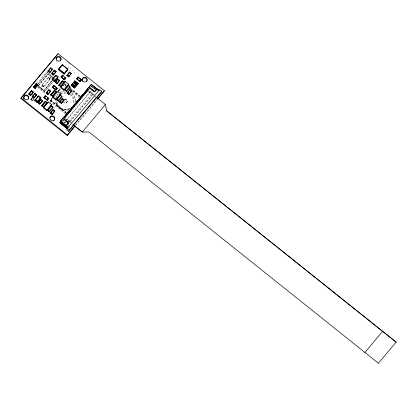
<?xml version="1.0" encoding="UTF-8"?>
<svg xmlns="http://www.w3.org/2000/svg" width="417" height="417" viewBox="0 0 417 417"><rect width="100%" height="100%" fill="white"/><g stroke="black" fill="none" stroke-linecap="round" stroke-linejoin="round"><path stroke-width="0.31" stroke-dasharray="2.08 1.56" d="M33.85 98.845L32.291 100.768L30.837 99.59L32.015 98.146M32.291 100.768L33.741 98.897M40.59 87.633C48.664 79.36 36.858 94.847 43.425 86.21M41.846 85.355L48.059 77.948L49.993 79.491L43.78 86.898L41.846 85.355L42.002 84.99M38.301 83.817L47.658 72.297L38.103 83.687M43.78 86.898L43.931 86.533L41.961 85.037L48.174 77.635L49.555 78.902L51.447 76.645L48.091 73.887L47.981 74.2L53.287 78.443M38.161 86.095L48.19 73.96L38.067 86.017L43.858 90.645L43.967 90.327L38.176 85.704L48.091 73.887M37.603 86.569L44.358 91.969L52.474 81.93M49.555 78.902L50.103 79.178L49.951 79.543L48.018 78L48.174 77.635L50.061 79.225M44.947 93.205L37.342 87.085M51.447 76.645L53.788 78.432M55.383 78.464L55.159 79.094L54.194 78.323M65.37 113.877L49.983 101.586L51.948 98.693M66.152 113.143L50.488 100.627L51.969 98.48M56.331 96.827L56.556 96.197M68.107 67.366L68.284 67.121L68.299 67.523M70.233 69.066L70.577 69.034L70.405 68.815M72.725 70.666L72.548 70.916L72.532 70.515M74.476 72.459L74.653 72.209L74.669 72.61M66.866 102.269L67.085 101.639M70.285 122.504L68.805 121.243L70.249 122.4M88.414 91.401L89.864 92.558L90.218 91.552L94.56 95.019M91.922 93.721L95.926 96.921M36.951 83.525L46.881 71.672L52.964 76.572M48.591 78.13L50.504 75.811M30.837 99.59L32.01 98.193M32.745 97.427L30.962 99.705L32.656 97.682M49.576 78.839L51.468 76.582M43.889 86.58L50.103 79.178M51.718 80.898L43.759 90.567L52.021 80.721M43.858 90.645L52.12 80.794M44.358 91.969L52.667 82.066M52.87 97.192L50.546 99.981L67.434 113.429M58.51 90.468L60.126 88.545M58.208 91.042L60.293 88.56M58.484 90.906L60.522 88.472M50.488 100.627L52.151 98.641M54.231 96.165L57.145 92.694M57.562 92.193L60.475 88.727M62.972 85.751L63.801 84.755M49.983 101.586L52.433 98.667M54.064 96.718L58.151 91.849M58.557 91.365L60.601 88.93M62.644 86.496L63.869 85.037L65.855 86.621M61.7 121.691L63.368 119.705M90.89 86.903L91.724 85.907M62.472 121.357L63.629 119.976M90.63 87.799L91.787 86.418L93.83 87.831M65.532 120.972L92.147 89.254M64.406 122.9L65.563 121.519M89.864 92.558L91.406 90.718M68.784 121.305L91.948 93.658M69.967 121.446L93.111 93.867M92.866 94.555L69.722 122.139L66.829 119.825L89.973 92.246L93.778 95.483M75.717 124.949L97.354 99.163M75.498 125.58L97.547 99.298M31.723 95.253L32.291 95.243M32.344 94.774L32.662 94.742L32.385 94.414M66.944 61.596L68.451 62.8M68.956 63.207L70.468 64.411M97.656 86.137L99.168 87.341M91.427 86.131L95.493 89.379M96.004 89.785L97.526 91.005M94.669 88.894L91.292 86.194L95.629 89.697M91.307 86.355L95.576 89.77M88.592 90.901L93.898 95.139M94.586 96.697L95.55 97.469M64.432 83.431L66.913 85.412M70.4 88.159L80.325 96.087M64.958 84.005L66.475 85.214M70.515 88.446L79.611 95.712M64.698 84.489L66.183 85.678M69.66 88.456L70.65 89.248M72.636 90.833L79.584 96.384M64.218 84.26L66.24 85.876M72.303 90.718L79.882 96.775M72.303 91.776L79.256 97.328M53.48 76.947L55.503 78.599M47.439 72.928L53.71 77.937M41.888 85.303L43.821 86.845M37.827 85.938L44.583 91.339M50.718 99.965L66.381 112.481M50.316 100.643L65.698 112.934M71.896 122.989L67.074 119.132L66.72 120.143L65.271 118.986M65.448 118.48L70.275 122.337M72.183 123.943L73.632 125.095M62.623 119.877L66.178 122.723M64.76 121.894L66.689 123.432M67.173 123.818L68.617 124.975M63.285 121.696L67.351 124.944M67.862 125.35L69.384 126.57M30.994 99.408L32.437 100.56M30.858 99.527L32.307 100.685M32.651 94.341L32.86 94.617M69.212 109.27A9.925 9.56 19.4 0 1 55.789 101.091M55.956 97.974A9.925 9.56 19.4 0 1 57.89 94.08M59.751 92.386A9.925 9.56 19.4 0 1 64.515 90.687M71.781 92.897A9.925 9.56 19.4 0 1 75.383 101.915M64.713 99.189A1.861 1.793 19.4 0 1 67.116 100.262A1.861 1.793 19.4 0 1 66.063 102.572A1.861 1.793 19.4 0 1 63.66 101.498M64.604 99.501A1.861 1.793 19.4 0 1 67.001 100.58A1.861 1.793 19.4 0 1 65.954 102.884A1.861 1.793 19.4 0 1 63.551 101.811M64.494 99.819A1.861 1.793 19.4 0 1 66.829 100.747A1.861 1.793 19.4 0 1 66.131 103.067A1.861 1.793 19.4 0 1 63.676 102.54M70.051 108.06A8.684 8.366 19.4 0 1 61.163 108.107A8.684 8.366 19.4 0 1 56.743 100.518M60.726 93.7A8.684 8.366 19.4 0 1 66.689 92.605M70.791 94.445A8.684 8.366 19.4 0 1 73.314 104.427M69.832 108.686A8.684 8.366 19.4 0 1 60.694 108.592A8.684 8.366 19.4 0 1 56.55 100.596M60.501 94.331A8.684 8.366 19.4 0 1 66.465 93.236M69.639 94.424A8.684 8.366 19.4 0 1 73.715 102.963M68.383 110.093A9.925 9.56 19.4 0 1 55.508 100.466M55.617 99.215A9.925 9.56 19.4 0 1 58.542 93.804M59.527 93.017A9.925 9.56 19.4 0 1 64.291 91.318M71.562 93.523A9.925 9.56 19.4 0 1 75.237 101.925M82.973 82.081A2.481 2.387 19.4 0 1 82.217 81.065M56.915 61.263A2.481 2.387 19.4 0 1 56.472 60.804"/><path stroke-width="0.63" d="M75.081 126.075L67.173 135.494L20.85 98.485L21.074 97.859L58.099 53.725L104.427 90.734L97.964 98.803M29.32 93.549L29.451 93.179L31.145 94.534L30.472 95.545L28.778 94.195L28.909 93.825L31.619 90.598L33.313 91.954L32.641 92.965L32.771 92.6L31.077 91.245L30.947 91.615M31.619 90.598L28.778 94.195M30.472 95.545L33.313 91.954M33.433 86.965L35.127 88.321L33.433 86.965L36.19 83.593L37.884 84.943L35.127 88.321M36.19 83.593L37.832 85.089M32.166 96.9L35.007 93.304L36.696 94.659L33.86 98.256L32.166 96.9L34.335 94.32M32.708 96.254L32.839 95.889L34.533 97.239L34.402 97.609M34.877 93.674L35.007 93.304M33.86 98.256L36.696 94.659M36.029 95.67L36.159 95.305L34.465 93.95M34.653 100.685L38.52 95.644L40.783 97.448L40.522 98.183L36.91 102.488L34.653 100.685L38.265 96.379M35.195 100.038L35.455 99.303L37.712 101.107L37.452 101.842M37.723 97.025L37.978 96.291L40.24 98.094L39.98 98.829M36.91 102.488L40.783 97.448M48.492 70.697L48.622 70.332L50.316 71.682L49.644 72.699L47.95 71.343L50.791 67.747L52.485 69.102L50.196 72.021M38.02 102.858L40.856 99.262L42.55 100.617L42.419 100.982L39.714 104.208L38.02 102.858L40.856 99.262M38.562 102.212L38.687 101.842L40.381 103.197L40.251 103.567M50.66 68.117L50.791 67.747M49.644 72.699L52.485 69.102M40.183 100.278L40.313 99.908L42.008 101.263L41.877 101.628M39.714 104.208L42.55 100.617M51.812 70.119L51.943 69.748L50.248 68.393L47.95 71.343M58.099 53.725L20.85 98.485M51.739 73.361L51.609 73.731L53.303 75.081L56.144 71.484L54.45 70.134L51.739 73.361L53.433 74.711L53.303 75.081M52.151 73.084L52.281 72.714L53.975 74.07L53.845 74.434M43.827 97.62L45.312 95.634L48.7 98.344L48.57 98.709L47.215 100.325L43.827 97.62L45.312 95.634M47.595 102.77L43.962 107.143L42.138 106.153L41.601 105.626L45.213 101.321L47.569 102.843L45.213 101.321M46.141 93.173L48.977 89.582L50.671 90.932L50.54 91.302L47.835 94.529L46.141 93.173L48.977 89.582M44.504 98.157L45.99 96.176L45.86 96.546M55.471 72.501L55.602 72.131L53.908 70.781L53.777 71.145L54.45 70.134M46.683 92.532L46.813 92.162L48.508 93.517L48.377 93.882M48.309 90.593L48.435 90.228L50.129 91.578L50.004 91.948M52.292 79.23L52.031 79.97L54.293 81.774L58.161 76.733L55.904 74.93L52.292 79.23L54.549 81.034L54.293 81.774M52.573 79.324L52.834 78.589L55.091 80.392L54.83 81.127M47.835 94.529L50.671 90.932M50.488 106.272L51.541 104.631L48.153 101.925L43.41 107.967L46.798 110.672L47.616 109.697M46.537 99.783L48.023 97.802L47.892 98.167M55.101 76.311L55.362 75.576L57.619 77.38L57.358 78.115M47.215 100.325L48.7 98.344M58.38 69.712L62.222 64.744L67.867 69.258L67.632 69.92L64.025 74.221L58.38 69.712L62.222 64.744L67.867 69.258L64.025 74.221M54.434 86.324L54.564 85.959L53.079 87.94L52.401 87.398L53.887 85.417L57.275 88.123L55.789 90.103L55.112 89.561L56.597 87.58L56.477 87.919M53.887 85.417L52.401 87.398M47.919 102.587L48.153 101.925M56.623 92.011L52.985 96.39L50.603 94.94L54.236 90.567L56.597 92.084M55.138 82.457L57.973 78.86L59.667 80.215L59.537 80.58L56.827 83.812L55.138 82.457L57.973 78.86M55.675 81.81L55.805 81.445L57.499 82.795L57.369 83.165M57.301 79.876L57.431 79.506L59.125 80.862L58.995 81.226M46.798 110.672L51.541 104.631M47.376 109.77L49.477 112.011L53.115 107.638L51.552 105.918L50.989 105.465L47.376 109.77L49.477 112.011M50.603 94.94L54.236 90.567M56.827 83.812L59.667 80.215M59.511 95.514L60.569 93.877L57.181 91.167L52.433 97.208L55.821 99.918L56.644 98.938M55.789 90.103L57.275 88.123M50.989 105.465L53.115 107.638M60.976 77.181L62.461 75.196L65.85 77.906L65.719 78.271L64.364 79.887L60.976 77.181L62.461 75.196M61.106 86.705L58.75 85.188L62.362 80.882L64.744 82.331L62.362 80.882M61.653 77.718L63.139 75.738L63.009 76.108M50.306 113.21L53.141 109.614L54.836 110.969L54.705 111.339L52 114.566L50.306 113.21L53.141 109.614M50.843 112.564L50.973 112.199L52.667 113.549L52.537 113.919M55.821 99.918L60.569 93.877M56.404 99.011L58.505 101.258L62.143 96.88L60.574 95.159L60.012 94.706L56.404 99.011L58.505 101.258M68.456 84.854L68.69 84.192L65.302 81.487L60.788 86.866L60.559 87.528L63.947 90.234L64.765 89.259M52.469 110.63L52.599 110.26L54.293 111.615L54.163 111.985M63.686 79.345L65.172 77.364L65.042 77.729M52 114.566L54.836 110.969M64.364 79.887L65.85 77.906M60.012 94.706L62.143 96.88M66.845 75.581L67.518 74.565L69.212 75.92L69.081 76.285L68.539 76.931L66.845 75.581L69.686 71.985L71.38 73.335L69.092 76.254M65.068 82.149L65.302 81.487M67.398 74.904L69.144 72.631L70.838 73.981L70.708 74.351M69.686 71.985L69.014 72.996M59.6 102.134L62.435 98.537L64.129 99.887L64.004 100.257L61.294 103.484L59.6 102.134L62.435 98.537M63.947 90.234L68.69 84.192M68.539 76.931L71.38 73.335M60.142 101.487L60.272 101.117L61.966 102.473L61.836 102.837M64.526 89.332L66.626 91.573L70.264 87.2L68.701 85.48L68.138 85.026L64.526 89.332L66.626 91.573M61.768 99.548L61.898 99.183L63.587 100.533L63.462 100.904M61.294 103.484L64.129 99.887M68.138 85.026L70.264 87.2M67.184 93.095L70.02 89.499L71.714 90.854L68.878 94.45L67.184 93.095L69.358 90.484M67.721 92.449L67.851 92.084L69.545 93.434L69.415 93.804M69.347 90.515L69.477 90.145L71.171 91.5L71.041 91.865M76.014 86.309L74.607 88.065L71.218 85.36L72.626 83.598L75.962 86.455L72.626 83.598M69.889 89.869L70.02 89.499M68.878 94.45L71.714 90.854M78.271 83.619L76.864 85.381L73.528 82.524L74.883 80.908L78.271 83.619L74.883 80.908M67.106 128.488L60.064 122.504L64.635 126.158M60.507 121.243L68.143 127.305L68.039 127.586L60.418 121.493L62.644 118.501M62.722 118.407L68.419 122.958L66.256 125.533L60.564 120.982L63.957 116.937L64.922 117.709L63.957 116.937M76.634 78.907L78.12 76.926L81.508 79.631L81.378 80.001L80.022 81.612L76.634 78.907L77.651 77.698M77.989 77.291L78.12 76.926M77.312 79.449L78.797 77.468L78.677 77.802M64.208 117.24L65.495 115.108L66.459 115.879M64.307 117.318L64.661 116.312L64.041 117.047M74.607 88.065L71.271 85.214M66.199 125.793L68.68 122.817L63.853 118.965L89.775 88.07L94.586 91.959L97.067 88.983M65.135 116.135L65.495 115.108M65.573 115.905L66.115 114.373L67.038 113.273L68.002 114.039M65.85 115.478L66.204 114.472L65.584 115.207M66.678 114.3L67.038 113.273M76.864 85.381L73.528 82.524M67.08 115.144L66.115 114.373M68.044 112.96L68.586 111.422L69.55 112.189L68.576 111.454M79.345 81.07L80.83 79.089L80.71 79.428M68.836 111.725L70.129 109.582L71.093 110.354M68.612 113.325L67.658 112.522L68.586 111.422M80.022 81.612L81.508 79.631M70.379 109.885L71.672 107.742L72.636 108.514M70.478 109.963L70.833 108.957L70.212 109.692M71.307 108.78L71.672 107.742M71.401 108.858L72.376 107.117M71.922 108.045L73.215 105.902L74.169 106.705L73.215 105.902M71.714 109.619L70.744 108.847M60.741 121.691L59.787 122.801L65.589 127.394M73.465 106.205L74.758 104.062L75.722 104.834M73.256 107.779L72.287 107.007M75.008 104.37L76.301 102.228L77.265 102.999L76.29 102.259L75.936 103.265M68.669 122.848L63.853 118.965M75.107 104.443L75.461 103.437L74.841 104.172M96.9 97.781L101.143 92.72L101.701 91.151L99.767 89.608L67.372 128.222L66.814 129.796L68.748 131.339L73.376 125.819L73.653 125.032M76.374 103.03C76.65 101.988 77.661 99.168 78.808 101.159M76.65 102.608L77.004 101.597L76.384 102.337M76.342 104.099L75.373 103.327M78.094 100.69L79.386 98.548L80.351 99.319M78.844 100.09L79.386 98.548M79.637 98.85L80.929 96.708L81.883 97.51L80.919 96.739M79.428 100.424L78.459 99.653M67.173 135.494L74.888 125.939M68.748 131.339L69.3 129.765L101.701 91.151M80.564 97.75L80.929 96.708M81.002 97.515L81.544 95.973L82.472 94.873L83.436 95.644M81.279 97.088L81.633 96.082L81.013 96.817M80.971 98.584L80.001 97.813M82.107 95.91L82.472 94.873M84.265 93.335L85.558 91.193L86.512 91.995L85.558 91.193M84.041 94.935L83.087 94.138L84.015 93.033L84.979 93.804M85.808 91.495L87.101 89.353L88.065 90.124M85.907 91.573L86.262 90.567L85.641 91.302M85.6 93.069L84.63 92.298M86.736 90.395L87.101 89.353M86.83 90.468L87.805 88.727M87.351 89.655L87.716 88.618L91.125 84.542L98.897 90.807L98.996 90.525L91.365 84.469L89.029 87.054M88.67 89.42L87.716 88.618M94.659 91.667L88.962 87.117L94.649 91.698L96.807 89.123M106.596 110.818L396.129 342.128L106.596 110.818L105.459 104.453L82.305 132.069L73.288 124.902M364.875 352.48L382.618 331.333M96.796 97.453L73.632 125.095L82.295 132.1L88.863 131.934L378.407 363.212M35.179 88.169L37.884 84.943M31.025 94.873L32.651 92.934M52.568 72.568L53.788 71.114M53.433 74.711L56.144 71.484M67.663 69.18L64.26 73.559L58.609 69.05L62.3 64.896M52.949 78.86L53.668 78M54.392 77.14L55.643 75.665M54.549 81.034L58.161 76.733M41.575 105.699L45.187 101.394M58.724 85.261L62.336 80.955M41.601 105.626L42.195 106.054L45.807 101.753M50.629 94.867L51.223 95.3L54.83 90.995M58.75 85.188L59.344 85.615L62.957 81.315M42.195 106.054L43.42 106.622L47.032 102.316M51.223 95.3L52.448 95.863L56.055 91.558M59.344 85.615L60.569 86.183L64.182 81.878M64.744 82.331L61.132 86.632L60.569 86.183M48.435 108.717L49.258 107.742M57.463 97.959L58.281 96.984M65.995 87.789L66.814 86.814M47.939 110.218L51.552 105.918M56.967 99.46L60.574 95.159M65.088 89.78L68.701 85.48M48.956 111.454L52.563 107.148M57.979 100.695L61.591 96.395M66.105 91.015L69.712 86.71M71.218 85.36L72.574 83.749M73.475 82.67L74.831 81.06M71.5 85.396L72.85 83.781M73.752 82.707L75.107 81.091M74.434 87.742L75.785 86.126M76.692 85.052L78.042 83.436M67.127 113.367L67.747 112.632M68.669 111.527L69.29 110.792M73.298 106.012L73.918 105.277M77.927 100.497L78.547 99.762M79.47 98.657L80.09 97.922M82.556 94.977L83.176 94.242M84.098 93.142L84.719 92.407M60.418 121.493L61.435 120.284M59.975 122.754L60.72 121.863M97.771 98.667L104.427 90.734M378.386 363.275L396.15 342.065M56.019 91.672L54.21 90.64M92.141 85.412L99.282 90.348M79.183 78.208L80.2 79.021M76.764 78.537L80.153 81.247M96.426 97.323L105.438 104.516M86.173 90.458L87.127 91.26L86.163 90.489M66.975 75.211L68.669 76.566M58.87 68.982L64.234 73.267M54.319 70.499L56.014 71.854M61.106 76.811L64.494 79.517M81.544 95.973L82.514 96.744L81.534 96.004M48.08 70.979L49.774 72.329M55.263 82.086L56.957 83.442M60.788 86.866L64.176 89.572M67.309 92.725L69.003 94.08M76.916 101.493L77.87 102.295L76.905 101.524M54.445 86.293L57.145 88.493M52.532 87.028L55.92 89.738M53.095 87.909L55.122 89.53M73.83 105.167L74.799 105.939L73.819 105.199M62.732 99.241L64.004 100.257M52.448 95.863L53.011 96.311M59.73 101.764L61.424 103.119M52.667 96.546L56.055 99.256M36.008 83.807L37.702 85.157M46.271 92.809L47.965 94.159M33.662 86.6L35.356 87.956M43.957 97.25L47.345 99.955M31.911 91.307L33.183 92.319M53.011 109.984L54.705 111.339M28.909 93.825L30.603 95.18M32.297 96.53L33.991 97.886M43.42 106.622L43.983 107.07M34.913 99.944L37.17 101.753M38.15 102.488L39.839 103.843M43.639 107.305L47.027 110.01M50.431 112.845L52.125 114.195M67.372 128.222L69.3 129.765M21.074 97.859L67.398 134.868M67.658 128.045L61.283 122.186L60.929 123.197L67.299 129.051M23.759 98.86A2.481 2.387 19.4 0 1 26.109 95.644A2.481 2.387 19.4 0 1 28.325 99.053M49.852 117.844A2.481 2.387 19.4 0 1 53.663 117.021A2.481 2.387 19.4 0 1 53.584 120.826M82.06 80.455A2.481 2.387 19.4 0 1 85.204 77.953A2.481 2.387 19.4 0 1 86.449 81.784M56.019 59.011A2.481 2.387 19.4 0 1 59.146 57.139A2.481 2.387 19.4 0 1 60.726 60.439M72.589 84.807C71.37 87.377 74.831 83.572 72.589 84.807M74.841 82.118C73.627 84.687 77.088 80.882 74.841 82.118M35.57 84.927C35.627 85.094 37.285 84.875 36.378 85.813C37.921 85.735 35.966 83.718 35.57 84.927M36.284 86.178C34.825 87.653 34.726 83.786 36.284 86.178M73.387 86.048C74.044 86.694 74.325 84.453 73.387 86.048M75.644 83.358C76.301 84.005 76.582 81.763 75.644 83.358M73.142 85.938C74.08 87.867 74.841 83.556 73.142 85.938M75.399 83.249C76.337 85.177 77.093 80.867 75.399 83.249M35.184 85.657L36.008 86.314L35.184 85.657M65.537 116.984L64.562 116.234L65.537 116.984M70.171 111.454L69.191 110.713L70.171 111.454M34.517 86.116L34.215 86.538L35.487 87.247L35.664 87.033L34.517 86.116M74.831 85.808L73.913 86.903L74.356 87.2L75.055 85.985L74.831 85.808M77.088 83.119L76.17 84.213L76.613 84.515L77.312 83.296L77.088 83.119M82.748 80.992A2.481 2.387 19.4 0 0 87.002 80.627A2.481 2.387 19.4 0 0 84.463 77.223A2.481 2.387 19.4 0 0 82.748 80.992M24.29 98.787A2.481 2.387 19.4 0 0 28.544 98.428A2.481 2.387 19.4 0 0 26.005 95.024A2.481 2.387 19.4 0 0 24.29 98.787M56.691 60.173A2.481 2.387 19.4 0 0 60.945 59.808A2.481 2.387 19.4 0 0 58.406 56.404A2.481 2.387 19.4 0 0 56.691 60.173M50.348 119.606A2.481 2.387 19.4 0 0 54.601 119.241A2.481 2.387 19.4 0 0 52.068 115.837A2.481 2.387 19.4 0 0 50.348 119.606"/></g></svg>
